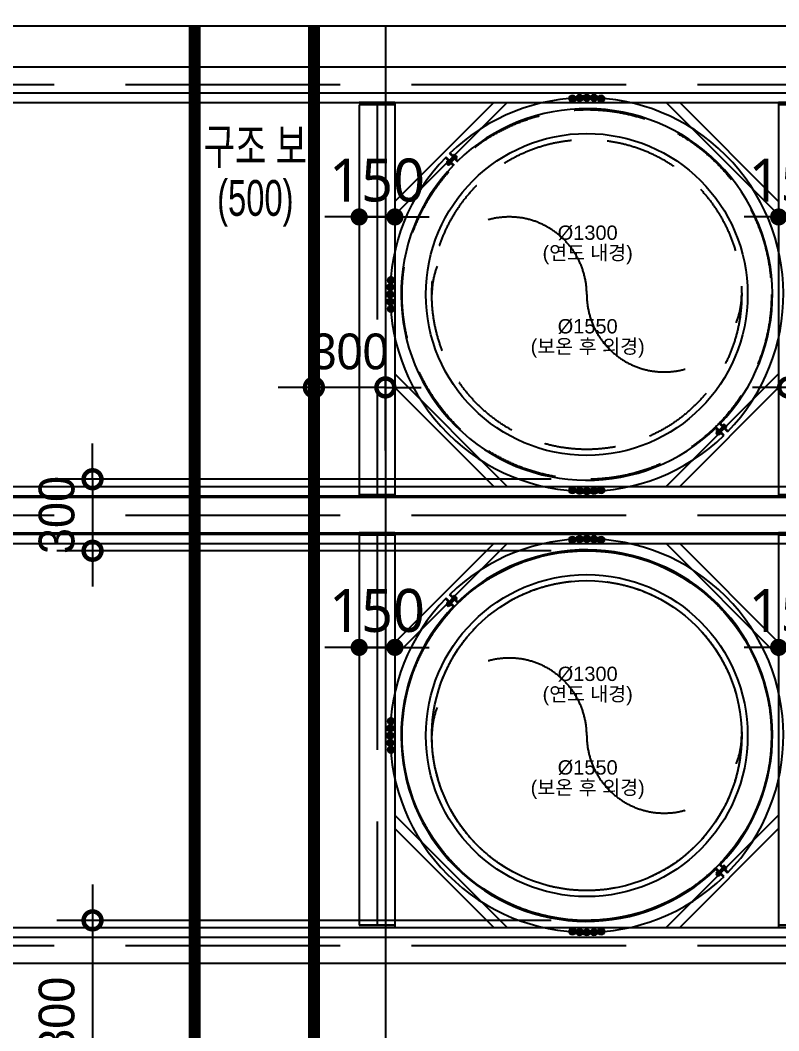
# Model space of a CAD drawing. Header units: millimetres. Extents: x -95754 to 177808, y 34455 to 150605.
# Drawn here: x 173021 to 176204, y 130792 to 135030 of the extents above; entities that cross this region are included whole.
import ezdxf
from ezdxf.enums import TextEntityAlignment as Align

# ---------------------------------------------------------------- set-up
doc = ezdxf.new("R2010")
doc.units = ezdxf.units.MM
doc.header["$LTSCALE"] = 300
for name, pattern in [('H1', [1.5, 1, -0.5]), ('PASUN2', [3, 2, -1]), ('xs-1f_plan$0$HID', [4, 3, -1])]:
    doc.linetypes.add(name, pattern=pattern)
for name, color, linetype in [('A-ETC-전기', 253, 'H1'), ('S-STEEL', 7, 'Continuous'), ('xs-1f_plan$0$xref', 7, 'Continuous')]:
    doc.layers.add(name, color=color, linetype=linetype)
doc.layers.add('A-ETC-전기 NOPLOT', color=163, linetype='Continuous', plot=False)
doc.styles.add('Arial_10_2', font='arial.ttf', dxfattribs={"height": 120})
doc.styles.add('Gtx', font='')
doc.styles.add('xs-1f_plan$0$Gdim', font='malgun.ttf')
doc.styles.get('Gtx').set_extended_font_data('Dotum')
doc.dimstyles.new('Gdim300', dxfattribs={"dimscale": 300, "dimtxt": 3, "dimasz": 6, "dimexe": 1.5, "dimexo": 2, "dimgap": 1, "dimtad": 1, "dimdec": 0, "dimzin": 0, "dimdsep": 46, "dimlunit": 6, "dimtxsty": 'Gtx', "dimblk": 'DOTSMALL', "dimblk1": 'DOTSMALL', "dimblk2": 'DOTSMALL', "dimcen": 1.5, "dimdle": 1.5, "dimclrd": 1, "dimclre": 1, "dimclrt": 256, "dimazin": 0, "dimtfac": 1, "dimtdec": 0, "dimtix": 1, "dimtmove": 2, "dimatfit": 3, "dimldrblk": 'DOTSMALL', "dimfxl": 1, "dimtolj": 1, "dimtzin": 0, "dimlwd": -1, "dimlwe": -1, "dimarcsym": 0})
doc.dimstyles.new('xs-1f_plan$0$Gdim200', dxfattribs={"dimscale": 200, "dimtxt": 3, "dimasz": 1.2, "dimexe": 2, "dimexo": 3, "dimgap": 1, "dimtad": 1, "dimdsep": 46, "dimlunit": 6, "dimtxsty": 'xs-1f_plan$0$Gdim', "dimblk1": 'xs-1f_plan$0$_CIDOT', "dimblk2": 'xs-1f_plan$0$_CIDOT', "dimsah": 1, "dimcen": 2.5, "dimdle": 2, "dimclrd": 1, "dimclre": 1, "dimclrt": 3, "dimazin": 2, "dimtfac": 1, "dimtix": 1, "dimtmove": 2, "dimatfit": 3, "dimldrblk": 'xs-1f_plan$0$_CIDOT', "dimfxl": 2, "dimtolj": 1, "dimtzin": 0, "dimarcsym": 0})

# ---------------------------------------------------------------- blocks, each defined once
blk = doc.blocks.new('_DotSmall')
at = {"color": 0, "linetype": 'ByBlock', "const_width": 0.5}
blk.add_lwpolyline([(-0.0625, 0, 1), (0.0625, 0, 1)], format="xyb", close=True, dxfattribs=at)
blk = doc.blocks.new('*D1901')
at = {"layer": 'A-ETC-전기 NOPLOT', "color": 1, "transparency": 16777216}
for p, q in [((1207609.4, -81613.9), (1207609.4, -81463.9)), ((1209533.1, -81613.9), (1207459.4, -81613.9)), ((1207609.4, -81613.9), (1207609.4, -81913.9)), ((1209533.1, -81913.9), (1207459.4, -81913.9)), ((1207609.4, -81913.9), (1207609.4, -82063.9))]:
    blk.add_line(p, q, dxfattribs=at)
at = {"layer": 'Defpoints', "color": 0, "transparency": 16777216}
for p in [(1209683.1, -81613.9), (1207609.4, -81913.9), (1209683.1, -81913.9)]:
    blk.add_point(p, dxfattribs=at)
at = {"layer": 'A-ETC-전기 NOPLOT', "color": 1, "transparency": 16777216, "xscale": 150, "yscale": 150, "zscale": 150}
for p, rotation in [((1207609.4, -81613.9), 270), ((1207609.4, -81913.9), 90)]:
    blk.add_blockref('_DotSmall', p, dxfattribs=dict(at, rotation=rotation))
at = {"layer": 'A-ETC-전기 NOPLOT', "transparency": 16777216, "insert": (1207459.3, -81763.9), "char_height": 150, "attachment_point": 5, "rotation": 90, "style": 'Gtx'}
blk.add_mtext('\\A1;300', dxfattribs=at)
blk = doc.blocks.new('*D1902')
at = {"layer": 'A-ETC-전기 NOPLOT', "color": 1, "transparency": 16777216}
for p, q in [((1207609.4, -83313.9), (1207609.4, -84413.9)), ((1209533.1, -83463.9), (1207459.4, -83463.9)), ((1209533.1, -84263.9), (1207459.4, -84263.9))]:
    blk.add_line(p, q, dxfattribs=at)
at = {"layer": 'Defpoints', "color": 0, "transparency": 16777216}
for p in [(1209683.1, -83463.9), (1207609.4, -84263.9), (1209683.1, -84263.9)]:
    blk.add_point(p, dxfattribs=at)
at = {"layer": 'A-ETC-전기 NOPLOT', "color": 1, "transparency": 16777216, "xscale": 150, "yscale": 150, "zscale": 150}
for p, rotation in [((1207609.4, -83463.9), 90), ((1207609.4, -84263.9), 270)]:
    blk.add_blockref('_DotSmall', p, dxfattribs=dict(at, rotation=rotation))
at = {"layer": 'A-ETC-전기 NOPLOT', "transparency": 16777216, "insert": (1207459.3, -83863.9), "char_height": 150, "attachment_point": 5, "rotation": 90, "style": 'Gtx'}
blk.add_mtext('\\A1;800', dxfattribs=at)
blk = doc.blocks.new('*D1903')
at = {"layer": 'A-ETC-전기 NOPLOT', "color": 1, "transparency": 16777216}
for p, q in [((1210528.1, -81493.9), (1210528.1, -81078.9)), ((1211338.1, -81493.9), (1211338.1, -81078.9)), ((1211488.1, -81228.9), (1210378.1, -81228.9))]:
    blk.add_line(p, q, dxfattribs=at)
at = {"layer": 'Defpoints', "color": 0, "transparency": 16777216}
for p in [(1210528.1, -81228.9), (1210528.1, -81643.9), (1211338.1, -81643.9)]:
    blk.add_point(p, dxfattribs=at)
at = {"layer": 'A-ETC-전기 NOPLOT', "color": 1, "transparency": 16777216, "xscale": 150, "yscale": 150, "zscale": 150, "rotation": 180}
blk.add_blockref('_DotSmall', (1210528.1, -81228.9), dxfattribs=at)
at = {"layer": 'A-ETC-전기 NOPLOT', "color": 1, "transparency": 16777216, "xscale": 150, "yscale": 150, "zscale": 150}
blk.add_blockref('_DotSmall', (1211338.1, -81228.9), dxfattribs=at)
at = {"layer": 'A-ETC-전기 NOPLOT', "transparency": 16777216, "insert": (1210933.1, -81078.8), "char_height": 150, "attachment_point": 5, "style": 'Gtx'}
blk.add_mtext('\\A1;810', dxfattribs=at)
blk = doc.blocks.new('*D1904')
at = {"layer": 'A-ETC-전기 NOPLOT', "color": 1, "transparency": 16777216}
for p, q in [((1208538.1, -81493.9), (1208538.1, -81078.9)), ((1208838.1, -81493.9), (1208838.1, -81078.9)), ((1208538.1, -81228.9), (1208388.1, -81228.9)), ((1208838.1, -81228.9), (1208538.1, -81228.9)), ((1208838.1, -81228.9), (1208988.1, -81228.9))]:
    blk.add_line(p, q, dxfattribs=at)
at = {"layer": 'Defpoints', "color": 0, "transparency": 16777216}
for p in [(1208538.1, -81228.9), (1208538.1, -81643.9), (1208838.1, -81643.9)]:
    blk.add_point(p, dxfattribs=at)
at = {"layer": 'A-ETC-전기 NOPLOT', "color": 1, "transparency": 16777216, "xscale": 150, "yscale": 150, "zscale": 150}
blk.add_blockref('_DotSmall', (1208538.1, -81228.9), dxfattribs=at)
at = {"layer": 'A-ETC-전기 NOPLOT', "color": 1, "transparency": 16777216, "xscale": 150, "yscale": 150, "zscale": 150, "rotation": 180}
blk.add_blockref('_DotSmall', (1208838.1, -81228.9), dxfattribs=at)
at = {"layer": 'A-ETC-전기 NOPLOT', "transparency": 16777216, "insert": (1208688.1, -81078.8), "char_height": 150, "attachment_point": 5, "style": 'Gtx'}
blk.add_mtext('\\A1;300', dxfattribs=at)
blk = doc.blocks.new('xs-1f_plan$0$_CIDOT')
at = {"color": 0, "linetype": 'ByBlock'}
blk.add_line((2, 0), (-1, 0), dxfattribs=at)
at = {"color": 0, "linetype": 'ByBlock', "const_width": 0.5}
blk.add_lwpolyline([(-0.25, 0, 1), (0.25, 0, 1)], format="xyb", close=True, dxfattribs=at)
blk = doc.blocks.new('*D1855')
at = {"layer": 'Defpoints', "color": 155, "lineweight": -2, "transparency": 16777216}
for p, q in [((-2538.8, 297), (-2538.8, 369)), ((-2838.8, 225), (-2418.8, 225)), ((-2538.8, 75), (-2538.8, 225)), ((-2838.8, 75), (-2418.8, 75)), ((-2538.8, 3), (-2538.8, -69))]:
    blk.add_line(p, q, dxfattribs=at)
at = {"layer": 'Defpoints', "color": 0, "transparency": 16777216}
for p in [(-3018.8, 225), (-2538.8, 225), (-3018.8, 75)]:
    blk.add_point(p, dxfattribs=at)
at = {"layer": 'Defpoints', "color": 155, "lineweight": -2, "transparency": 16777216, "xscale": 71.99999999999994, "yscale": 71.99999999999994, "zscale": 71.99999999999994}
for p, rotation in [((-2538.8, 225), 270), ((-2538.8, 75), 90)]:
    blk.add_blockref('xs-1f_plan$0$_CIDOT', p, dxfattribs=dict(at, rotation=rotation))
at = {"layer": 'Defpoints', "color": 155, "transparency": 16777216, "insert": (-2692.3, 150), "char_height": 180, "attachment_point": 5, "rotation": 90, "style": 'xs-1f_plan$0$Gdim'}
blk.add_mtext('\\A1;150', dxfattribs=at)
blk = doc.blocks.new('*U1854')
at = {"layer": 'S-STEEL', "color": 253, "ltscale": 4}
for p, q in [((-3018.848, 225), (-3018.848, 75)), ((-1363.848, 225), (-1363.848, 75))]:
    blk.add_line(p, q, dxfattribs=at)
at = {"layer": 'S-STEEL', "ltscale": 4}
for p, q in [((-3008.848, 225), (-1373.848, 225)), ((-3008.848, 225), (-3008.848, 75)), ((-1373.848, 225), (-1373.848, 75)), ((-3008.848, 75), (-1373.848, 75))]:
    blk.add_line(p, q, dxfattribs=at)
at = {"layer": 'S-STEEL', "color": 253, "linetype": 'xs-1f_plan$0$HID'}
blk.add_line((-3008.848, 150), (-1373.848, 150), dxfattribs=at)
at = {"layer": 'Defpoints'}
dim = blk.add_linear_dim(base=(-2538.848, 225), p1=(-3018.848, 75), p2=(-3018.848, 225), angle=90, dimstyle='xs-1f_plan$0$Gdim200', override={"dimscale": 60, "dimzin": 8, "dimclrd": 155, "dimclre": 155, "dimclrt": 155}, dxfattribs=at)
dim.commit()
dim.dimension.update_dxf_attribs({"geometry": '*D1855', "text_midpoint": (-2692.334, 150)})
blk = doc.blocks.new('연도01')
at = {"layer": 'A-ETC-전기 NOPLOT', "lineweight": 5}
h = blk.add_hatch(color=256, dxfattribs=at)
edge = h.paths.add_edge_path()
edge.add_arc((1209623.027, -80017.362), 15, 270, 630)
h = blk.add_hatch(color=256, dxfattribs=at)
edge = h.paths.add_edge_path()
edge.add_arc((1209652.735, -80014.793), 15, 270, 630)
h = blk.add_hatch(color=256, dxfattribs=at)
edge = h.paths.add_edge_path()
edge.add_arc((1209683.083, -80013.916), 15, 270, 630)
h = blk.add_hatch(color=256, dxfattribs=at)
edge = h.paths.add_edge_path()
edge.add_arc((1209713.431, -80014.793), 15, -90, 270, ccw=False)
h = blk.add_hatch(color=256, dxfattribs=at)
edge = h.paths.add_edge_path()
edge.add_arc((1209743.139, -80017.362), 15, -90, 270, ccw=False)
h = blk.add_hatch(color=256, dxfattribs=at)
edge = h.paths.add_edge_path()
edge.add_arc((1208861.529, -80778.859), 15, 0, 360, ccw=False)
h = blk.add_hatch(color=256, dxfattribs=at)
edge = h.paths.add_edge_path()
edge.add_arc((1208858.961, -80808.568), 15, 0, 360, ccw=False)
h = blk.add_hatch(color=256, dxfattribs=at)
edge = h.paths.add_edge_path()
edge.add_arc((1208858.083, -80838.916), 15, 0, 360, ccw=False)
h = blk.add_hatch(color=256, dxfattribs=at)
edge = h.paths.add_edge_path()
edge.add_arc((1208858.961, -80869.263), 15, 0, 360)
h = blk.add_hatch(color=256, dxfattribs=at)
edge = h.paths.add_edge_path()
edge.add_arc((1208861.529, -80898.972), 15, 0, 360)
h = blk.add_hatch(color=256, dxfattribs=at)
edge = h.paths.add_edge_path()
edge.add_arc((1209623.027, -81660.469), 15, -270, 90, ccw=False)
h = blk.add_hatch(color=256, dxfattribs=at)
edge = h.paths.add_edge_path()
edge.add_arc((1209652.735, -81663.038), 15, -270, 90, ccw=False)
h = blk.add_hatch(color=256, dxfattribs=at)
edge = h.paths.add_edge_path()
edge.add_arc((1209683.083, -81663.916), 15, -270, 90, ccw=False)
h = blk.add_hatch(color=256, dxfattribs=at)
edge = h.paths.add_edge_path()
edge.add_arc((1209713.431, -81663.038), 15, 90, 450)
h = blk.add_hatch(color=256, dxfattribs=at)
edge = h.paths.add_edge_path()
edge.add_arc((1209743.139, -81660.469), 15, 90, 450)
h = blk.add_hatch(color=256, dxfattribs=at)
edge = h.paths.add_edge_path()
edge.add_arc((1209623.027, -81867.362), 15, 270, 630)
h = blk.add_hatch(color=256, dxfattribs=at)
edge = h.paths.add_edge_path()
edge.add_arc((1209652.735, -81864.793), 15, 270, 630)
h = blk.add_hatch(color=256, dxfattribs=at)
edge = h.paths.add_edge_path()
edge.add_arc((1209683.083, -81863.916), 15, 270, 630)
h = blk.add_hatch(color=256, dxfattribs=at)
edge = h.paths.add_edge_path()
edge.add_arc((1209713.431, -81864.793), 15, -90, 270, ccw=False)
h = blk.add_hatch(color=256, dxfattribs=at)
edge = h.paths.add_edge_path()
edge.add_arc((1209743.139, -81867.362), 15, -90, 270, ccw=False)
h = blk.add_hatch(color=256, dxfattribs=at)
edge = h.paths.add_edge_path()
edge.add_arc((1208861.529, -82628.859), 15, 0, 360, ccw=False)
h = blk.add_hatch(color=256, dxfattribs=at)
edge = h.paths.add_edge_path()
edge.add_arc((1208858.083, -82688.916), 15, 0, 360, ccw=False)
h = blk.add_hatch(color=256, dxfattribs=at)
edge = h.paths.add_edge_path()
edge.add_arc((1208858.961, -82658.568), 15, 0, 360, ccw=False)
h = blk.add_hatch(color=256, dxfattribs=at)
edge = h.paths.add_edge_path()
edge.add_arc((1208858.961, -82719.263), 15, 0, 360)
h = blk.add_hatch(color=256, dxfattribs=at)
edge = h.paths.add_edge_path()
edge.add_arc((1208861.529, -82748.972), 15, 0, 360)
h = blk.add_hatch(color=256, dxfattribs=at)
edge = h.paths.add_edge_path()
edge.add_arc((1209623.027, -83510.469), 15, -270, 90, ccw=False)
h = blk.add_hatch(color=256, dxfattribs=at)
edge = h.paths.add_edge_path()
edge.add_arc((1209652.735, -83513.038), 15, -270, 90, ccw=False)
h = blk.add_hatch(color=256, dxfattribs=at)
edge = h.paths.add_edge_path()
edge.add_arc((1209683.083, -83513.916), 15, -270, 90, ccw=False)
h = blk.add_hatch(color=256, dxfattribs=at)
edge = h.paths.add_edge_path()
edge.add_arc((1209713.431, -83513.038), 15, 90, 450)
h = blk.add_hatch(color=256, dxfattribs=at)
edge = h.paths.add_edge_path()
edge.add_arc((1209743.139, -83510.469), 15, 90, 450)
at = {"layer": 'A-ETC-전기'}
for centre, radius in [((1209683.083, -80838.916), 775), ((1209683.083, -80838.916), 650), ((1209683.083, -82688.916), 775), ((1209683.083, -82688.916), 650)]:
    blk.add_circle(centre, radius, dxfattribs=at)
at = {"layer": 'A-ETC-전기 NOPLOT'}
for p, q in [((1208838.083, -79713.916), (1208838.083, -86113.916)), ((1205338.082, -79993.916), (1211338.083, -79993.916)), ((1205338.082, -80033.916), (1211338.083, -80033.916)), ((1208838.083, -80033.916), (1208838.083, -81643.916)), ((1208878.083, -80033.916), (1208878.083, -81643.916)), ((1208878.083, -80505.474), (1209349.641, -80033.916)), ((1208878.083, -80448.905), (1209293.073, -80033.916)), ((1210488.083, -80505.474), (1210016.525, -80033.916)), ((1210488.083, -80448.905), (1210073.093, -80033.916)), ((1210488.083, -80033.916), (1210488.083, -81643.916)), ((1209128.05, -80298.024), (1209092.649, -80262.623)), ((1209128.05, -80298.024), (1209092.649, -80262.623)), ((1209133.178, -80257.455), (1209097.777, -80292.856)), ((1209142.192, -80283.882), (1209106.791, -80248.481)), ((1209142.192, -80283.882), (1209106.791, -80248.481)), ((1209120.936, -80262.626), (1209106.794, -80276.768)), ((1209126.266, -80252.135), (1209122.244, -80256.156)), ((1209122.244, -80256.156), (1209134.477, -80268.389)), ((1209124.825, -80258.737), (1209123.764, -80259.798)), ((1209125.302, -80259.214), (1209129.324, -80255.193)), ((1209128.369, -80253.089), (1209137.544, -80262.264)), ((1209130.835, -80266.869), (1209131.896, -80265.808)), ((1209131.419, -80265.331), (1209135.44, -80261.309)), ((1209134.477, -80268.389), (1209138.499, -80264.368)), ((1209097.248, -80286.314), (1209094.595, -80288.967)), ((1209097.955, -80287.021), (1209094.595, -80290.381)), ((1209094.595, -80288.967), (1209094.595, -80290.381)), ((1209094.595, -80288.967), (1209101.666, -80296.038)), ((1209094.595, -80290.381), (1209100.252, -80296.038)), ((1209095.374, -80283.026), (1209100.324, -80278.077)), ((1209096.196, -80285.263), (1209105.371, -80294.437)), ((1209098.432, -80286.085), (1209103.382, -80281.135)), ((1209103.612, -80292.678), (1209100.252, -80296.038)), ((1209100.252, -80296.038), (1209101.666, -80296.038)), ((1209100.324, -80278.077), (1209112.557, -80290.309)), ((1209101.666, -80296.038), (1209104.319, -80293.385)), ((1209103.965, -80279.597), (1209102.905, -80280.657)), ((1209104.549, -80292.201), (1209109.498, -80287.251)), ((1209112.557, -80290.309), (1209107.607, -80295.259)), ((1209109.976, -80287.729), (1209111.036, -80286.668)), ((1209113.865, -80283.839), (1209128.007, -80269.697)), ((1208878.083, -81172.357), (1209349.641, -81643.916)), ((1210488.083, -81172.357), (1210016.525, -81643.916)), ((1208878.083, -81228.926), (1209293.073, -81643.916)), ((1210488.083, -81228.926), (1210073.093, -81643.916)), ((1210259.375, -81429.35), (1210223.974, -81393.949)), ((1210226.699, -81414.352), (1210231.649, -81409.402)), ((1210264.503, -81388.78), (1210229.102, -81424.182)), ((1210231.649, -81409.402), (1210243.882, -81421.635)), ((1210235.291, -81410.922), (1210234.23, -81411.983)), ((1210273.517, -81415.208), (1210238.116, -81379.807)), ((1210252.261, -81393.951), (1210238.119, -81408.094)), ((1210245.19, -81415.165), (1210259.332, -81401.023)), ((1210257.591, -81383.46), (1210253.569, -81387.481)), ((1210253.569, -81387.481), (1210265.802, -81399.714)), ((1210256.15, -81390.062), (1210255.09, -81391.123)), ((1210256.627, -81390.54), (1210260.649, -81386.518)), ((1210259.695, -81384.414), (1210268.869, -81393.589)), ((1210262.161, -81398.194), (1210263.221, -81397.133)), ((1210262.744, -81396.656), (1210266.766, -81392.635)), ((1210265.802, -81399.714), (1210269.824, -81395.693)), ((1210228.573, -81417.64), (1210225.92, -81420.292)), ((1210229.28, -81418.347), (1210225.92, -81421.707)), ((1210225.92, -81420.292), (1210225.92, -81421.707)), ((1210225.92, -81420.292), (1210232.991, -81427.364)), ((1210225.92, -81421.707), (1210231.577, -81427.364)), ((1210227.521, -81416.588), (1210236.696, -81425.762)), ((1210229.757, -81417.41), (1210234.707, -81412.46)), ((1210234.937, -81424.004), (1210231.577, -81427.364)), ((1210231.577, -81427.364), (1210232.991, -81427.364)), ((1210232.991, -81427.364), (1210235.644, -81424.711)), ((1210235.874, -81423.526), (1210240.824, -81418.576)), ((1210243.882, -81421.635), (1210238.932, -81426.584)), ((1210241.301, -81419.054), (1210242.362, -81417.993)), ((1205338.082, -81643.916), (1211338.083, -81643.916)), ((1205338.082, -81683.916), (1211338.083, -81683.916)), ((1205338.082, -81843.916), (1211338.083, -81843.916)), ((1205338.082, -81883.916), (1211338.083, -81883.916)), ((1208838.083, -81883.916), (1208838.083, -83493.916)), ((1208878.083, -81883.916), (1208878.083, -83493.916)), ((1208878.083, -82355.474), (1209349.641, -81883.916)), ((1208878.083, -82298.905), (1209293.073, -81883.916)), ((1210488.083, -82355.474), (1210016.525, -81883.916)), ((1210488.083, -82298.905), (1210073.093, -81883.916)), ((1210488.083, -81883.916), (1210488.083, -83493.916)), ((1209128.05, -82148.024), (1209092.649, -82112.623)), ((1209128.05, -82148.024), (1209092.649, -82112.623)), ((1209095.374, -82133.026), (1209100.324, -82128.077)), ((1209133.178, -82107.455), (1209097.777, -82142.856)), ((1209098.432, -82136.085), (1209103.382, -82131.135)), ((1209100.324, -82128.077), (1209112.557, -82140.309)), ((1209103.965, -82129.597), (1209102.905, -82130.657)), ((1209142.192, -82133.882), (1209106.791, -82098.481)), ((1209142.192, -82133.882), (1209106.791, -82098.481)), ((1209120.936, -82112.626), (1209106.794, -82126.768)), ((1209113.865, -82133.839), (1209128.007, -82119.697)), ((1209126.266, -82102.135), (1209122.244, -82106.156)), ((1209122.244, -82106.156), (1209134.477, -82118.389)), ((1209124.825, -82108.737), (1209123.764, -82109.798)), ((1209125.302, -82109.214), (1209129.324, -82105.193)), ((1209128.369, -82103.089), (1209137.544, -82112.264)), ((1209130.835, -82116.869), (1209131.896, -82115.808)), ((1209131.419, -82115.331), (1209135.44, -82111.309)), ((1209134.477, -82118.389), (1209138.499, -82114.368)), ((1209097.248, -82136.314), (1209094.595, -82138.967)), ((1209097.955, -82137.021), (1209094.595, -82140.381)), ((1209094.595, -82138.967), (1209094.595, -82140.381)), ((1209094.595, -82138.967), (1209101.666, -82146.038)), ((1209094.595, -82140.381), (1209100.252, -82146.038)), ((1209096.196, -82135.263), (1209105.371, -82144.437)), ((1209103.612, -82142.678), (1209100.252, -82146.038)), ((1209100.252, -82146.038), (1209101.666, -82146.038)), ((1209101.666, -82146.038), (1209104.319, -82143.385)), ((1209104.549, -82142.201), (1209109.498, -82137.251)), ((1209112.557, -82140.309), (1209107.607, -82145.259)), ((1209109.976, -82137.729), (1209111.036, -82136.668)), ((1208878.083, -83022.357), (1209349.641, -83493.916)), ((1210488.083, -83022.357), (1210016.525, -83493.916)), ((1208878.083, -83078.926), (1209293.073, -83493.916)), ((1210488.083, -83078.926), (1210073.093, -83493.916)), ((1210273.517, -83265.208), (1210238.116, -83229.807)), ((1210257.591, -83233.46), (1210253.569, -83237.481)), ((1210259.375, -83279.35), (1210223.974, -83243.949)), ((1210228.573, -83267.64), (1210225.92, -83270.292)), ((1210229.28, -83268.347), (1210225.92, -83271.707)), ((1210225.92, -83270.292), (1210225.92, -83271.707)), ((1210225.92, -83270.292), (1210232.991, -83277.364)), ((1210225.92, -83271.707), (1210231.577, -83277.364)), ((1210226.699, -83264.352), (1210231.649, -83259.402)), ((1210227.521, -83266.588), (1210236.696, -83275.762)), ((1210264.503, -83238.78), (1210229.102, -83274.182)), ((1210229.757, -83267.41), (1210234.707, -83262.46)), ((1210234.937, -83274.004), (1210231.577, -83277.364)), ((1210231.649, -83259.402), (1210243.882, -83271.635)), ((1210232.991, -83277.364), (1210235.644, -83274.711)), ((1210235.291, -83260.922), (1210234.23, -83261.983)), ((1210235.874, -83273.526), (1210240.824, -83268.576)), ((1210252.261, -83243.951), (1210238.119, -83258.094)), ((1210243.882, -83271.635), (1210238.932, -83276.584)), ((1210241.301, -83269.054), (1210242.362, -83267.993)), ((1210245.19, -83265.165), (1210259.332, -83251.023)), ((1210253.569, -83237.481), (1210265.802, -83249.714)), ((1210256.15, -83240.062), (1210255.09, -83241.123)), ((1210256.627, -83240.54), (1210260.649, -83236.518)), ((1210259.695, -83234.414), (1210268.869, -83243.589)), ((1210262.161, -83248.194), (1210263.221, -83247.133)), ((1210262.744, -83246.656), (1210266.766, -83242.635)), ((1210265.802, -83249.714), (1210269.824, -83245.693)), ((1210231.577, -83277.364), (1210232.991, -83277.364)), ((1205338.082, -83493.916), (1211338.083, -83493.916)), ((1205338.082, -83533.916), (1211338.083, -83533.916))]:
    blk.add_line(p, q, dxfattribs=at)
at = {"layer": 'A-ETC-전기 NOPLOT', "linetype": 'ByBlock'}
for p, q in [((1209125.178, -80300.81), (1209089.823, -80265.455)), ((1209128.007, -80297.982), (1209092.59, -80262.565)), ((1209142.149, -80283.839), (1209106.794, -80248.484)), ((1209144.977, -80281.011), (1209109.622, -80245.656)), ((1210256.504, -81432.135), (1210221.148, -81396.78)), ((1210259.332, -81429.307), (1210223.915, -81393.89)), ((1210273.474, -81415.165), (1210238.119, -81379.809)), ((1210276.303, -81412.336), (1210240.947, -81376.981)), ((1209125.178, -82150.81), (1209089.823, -82115.455)), ((1209128.007, -82147.982), (1209092.59, -82112.565)), ((1209142.149, -82133.839), (1209106.794, -82098.484)), ((1209144.977, -82131.011), (1209109.622, -82095.656)), ((1210273.474, -83265.165), (1210238.119, -83229.809)), ((1210276.303, -83262.336), (1210240.947, -83226.981)), ((1210256.504, -83282.135), (1210221.148, -83246.78)), ((1210259.332, -83279.307), (1210223.915, -83243.89))]:
    blk.add_line(p, q, dxfattribs=at)
at = {"layer": 'A-ETC-전기 NOPLOT', "elevation": 0}
blk.add_lwpolyline([(1205338.083, -79713.916), (1205338.083, -86113.916), (1211338.083, -86113.916), (1211338.083, -79713.916)], close=True, dxfattribs=at)
at = {"layer": 'A-ETC-전기 NOPLOT', "const_width": 50, "elevation": 0, "flags": 128}
for points in [[(1208038.083, -79713.916), (1208038.083, -86113.916)], [(1208538.083, -79713.916), (1208538.083, -86113.916)]]:
    blk.add_lwpolyline(points, dxfattribs=at)
at = {"layer": 'A-ETC-전기 NOPLOT', "lineweight": 5}
for centre in [(1209623.027, -80017.362), (1209652.735, -80014.793), (1209683.083, -80013.916), (1209713.431, -80014.793), (1209743.139, -80017.362), (1208861.529, -80778.859), (1208858.961, -80808.568), (1208858.083, -80838.916), (1208858.961, -80869.263), (1208861.529, -80898.972), (1209623.027, -81660.469), (1209652.735, -81663.038), (1209683.083, -81663.916), (1209713.431, -81663.038), (1209743.139, -81660.469), (1209623.027, -81867.362), (1209652.735, -81864.793), (1209683.083, -81863.916), (1209713.431, -81864.793), (1209743.139, -81867.362), (1208861.529, -82628.859), (1208858.083, -82688.916), (1208858.961, -82658.568), (1208858.961, -82719.263), (1208861.529, -82748.972), (1209623.027, -83510.469), (1209652.735, -83513.038), (1209683.083, -83513.916), (1209713.431, -83513.038), (1209743.139, -83510.469)]:
    blk.add_circle(centre, 15, dxfattribs=at)
at = {"layer": 'A-ETC-전기 NOPLOT'}
for centre, radius in [((1209683.083, -80838.916), 675), ((1209683.083, -82688.916), 775), ((1209683.083, -82688.916), 675), ((1209683.083, -82688.916), 675), ((1209683.083, -82688.916), 650)]:
    blk.add_circle(centre, radius, dxfattribs=at)
for centre, radius, start, end in [((1209683.083, -80838.916), 825, 315.694511, 134.305489), ((1209683.083, -80838.916), 779, 315.735524, 134.264476), ((1209683.083, -80838.916), 825, 135.694511, 314.305489), ((1209126.047, -80255.411), 3.284, 3.815337, 86.184663), ((1209124.53, -80266.103), 11.917, 23.720699, 66.279301), ((1209135.222, -80264.586), 3.284, 3.815337, 86.184663), ((1209683.083, -80838.916), 779, 135.735524, 314.264476), ((1209098.203, -80283.256), 2.838, 175.365738, 274.634262), ((1209107.75, -80282.883), 9.853, 198.962395, 251.037605), ((1209107.378, -80292.43), 2.838, 175.365738, 274.634262), ((1210257.372, -81386.737), 3.284, 3.815337, 86.184663), ((1210255.855, -81397.429), 11.917, 23.720699, 66.279301), ((1210266.547, -81395.911), 3.284, 3.815337, 86.184663), ((1210229.528, -81414.581), 2.838, 175.365738, 274.634262), ((1210239.076, -81414.208), 9.853, 198.962395, 251.037605), ((1210238.703, -81423.756), 2.838, 175.365738, 274.634262), ((1209683.083, -82688.916), 825, 315.694511, 134.305489), ((1209683.083, -82688.916), 779, 315.735524, 134.264476), ((1209683.083, -82688.916), 825, 135.694511, 314.305489), ((1209126.047, -82105.411), 3.284, 3.815337, 86.184663), ((1209124.53, -82116.103), 11.917, 23.720699, 66.279301), ((1209135.222, -82114.586), 3.284, 3.815337, 86.184663), ((1209683.083, -82688.916), 779, 135.735524, 314.264476), ((1209098.203, -82133.256), 2.838, 175.365738, 274.634262), ((1209107.75, -82132.883), 9.853, 198.962395, 251.037605), ((1209107.378, -82142.43), 2.838, 175.365738, 274.634262), ((1210257.372, -83236.737), 3.284, 3.815337, 86.184663), ((1210229.528, -83264.581), 2.838, 175.365738, 274.634262), ((1210239.076, -83264.208), 9.853, 198.962395, 251.037605), ((1210238.703, -83273.756), 2.838, 175.365738, 274.634262), ((1210255.855, -83247.429), 11.917, 23.720699, 66.279301), ((1210266.547, -83245.911), 3.284, 3.815337, 86.184663)]:
    blk.add_arc(centre, radius, start, end, dxfattribs=at)
at = {"layer": 'A-ETC-전기 NOPLOT', "linetype": 'PASUN2'}
for centre, start, end in [((1209358.083, -80838.916), 0, 180), ((1210008.083, -80838.916), 180, 0), ((1209358.083, -82688.916), 0, 180), ((1210008.083, -82688.916), 180, 0)]:
    blk.add_arc(centre, 325, start, end, dxfattribs=at)
at = {"layer": 'S-STEEL', "ltscale": 4}
for p, q in [((1205348.082, -79883.916), (1211028.083, -79883.916)), ((1205348.082, -80033.916), (1211028.083, -80033.916)), ((1205348.082, -81688.916), (1211028.083, -81688.916)), ((1205348.082, -81838.916), (1211028.083, -81838.916)), ((1205348.082, -83493.916), (1211028.083, -83493.916)), ((1205348.082, -83643.916), (1211028.083, -83643.916))]:
    blk.add_line(p, q, dxfattribs=at)
at = {"layer": 'S-STEEL', "color": 253, "linetype": 'xs-1f_plan$0$HID'}
for p, q in [((1205348.082, -79958.916), (1211028.083, -79958.916)), ((1205348.082, -81763.916), (1211028.083, -81763.916)), ((1205348.082, -83568.916), (1211028.083, -83568.916))]:
    blk.add_line(p, q, dxfattribs=at)
at = {"layer": 'xs-1f_plan$0$xref', "rotation": 270}
for p in [(1208653.083, -83052.764), (1210413.083, -83052.764), (1208653.083, -84857.764), (1210413.083, -84857.764)]:
    blk.add_blockref('*U1854', p, dxfattribs=at)
at = {"layer": 'A-ETC-전기 NOPLOT', "style": 'Gtx', "width": 0.7}
for s, p in [('구조 보', (1208292.489, -80292.047)), ('(500)', (1208292.489, -80509.218))]:
    blk.add_text(s, height=150, dxfattribs=at).set_placement(p, align=Align.CENTER)
at = {"layer": 'A-ETC-전기 NOPLOT', "char_height": 60, "attachment_point": 5, "style": 'Arial_10_2'}
for s, insert in [('\\A1;%%c1300', (1209686.94, -80581.057)), ('\\A1;({\\f굴림|c129|p50;연도 내경})', (1209686.94, -80673.09)), ('\\A1;%%c1550', (1209686.94, -80973.5)), ('\\A1;({\\fGulim|c129|p50;보온} {\\fGulim|c129|p50;후} {\\fGulim|c129|p50;외경})', (1209686.94, -81065.533)), ('\\A1;%%c1300', (1209686.94, -82431.057)), ('\\A1;({\\f굴림|c129|p50;연도 내경})', (1209686.94, -82523.09)), ('\\A1;%%c1550', (1209686.94, -82823.5)), ('\\A1;({\\fGulim|c129|p50;보온} {\\fGulim|c129|p50;후} {\\fGulim|c129|p50;외경})', (1209686.94, -82915.533))]:
    blk.add_mtext(s, dxfattribs=dict(at, insert=insert))
at = {"layer": 'A-ETC-전기 NOPLOT'}
for base, p1, p2, picture, middle in [((1208538.083, -81228.895), (1208838.083, -81643.916), (1208538.083, -81643.916), '*D1904', (1208688.083, -81078.794)), ((1210528.083, -81228.895), (1211338.083, -81643.916), (1210528.083, -81643.916), '*D1903', (1210933.083, -81078.794))]:
    dim = blk.add_linear_dim(base=base, p1=p1, p2=p2, dimstyle='Gdim300', override={"dimtxt": 0.5, "dimasz": 0.5, "dimexe": 0.5, "dimexo": 0.5, "dimgap": 0.25, "dimdle": 0.5}, dxfattribs=at)
    dim.commit()
    dim.dimension.update_dxf_attribs({"geometry": picture, "text_midpoint": middle})
for base, p1, p2, picture, middle in [((1207609.429, -81913.916), (1209683.083, -81613.916), (1209683.083, -81913.916), '*D1901', (1207459.327, -81763.916)), ((1207609.429, -84263.916), (1209683.083, -83463.916), (1209683.083, -84263.916), '*D1902', (1207459.327, -83863.916))]:
    dim = blk.add_linear_dim(base=base, p1=p1, p2=p2, angle=90, dimstyle='Gdim300', override={"dimtxt": 0.5, "dimasz": 0.5, "dimexe": 0.5, "dimexo": 0.5, "dimgap": 0.25, "dimdle": 0.5}, dxfattribs=at)
    dim.commit()
    dim.dimension.update_dxf_attribs({"geometry": picture, "text_midpoint": middle})

msp = doc.modelspace()

# ---------------------------------------------------------------- block references
msp.add_blockref('연도01', (-1034284.5, 214718.9))

doc.saveas('drawing.dxf')
